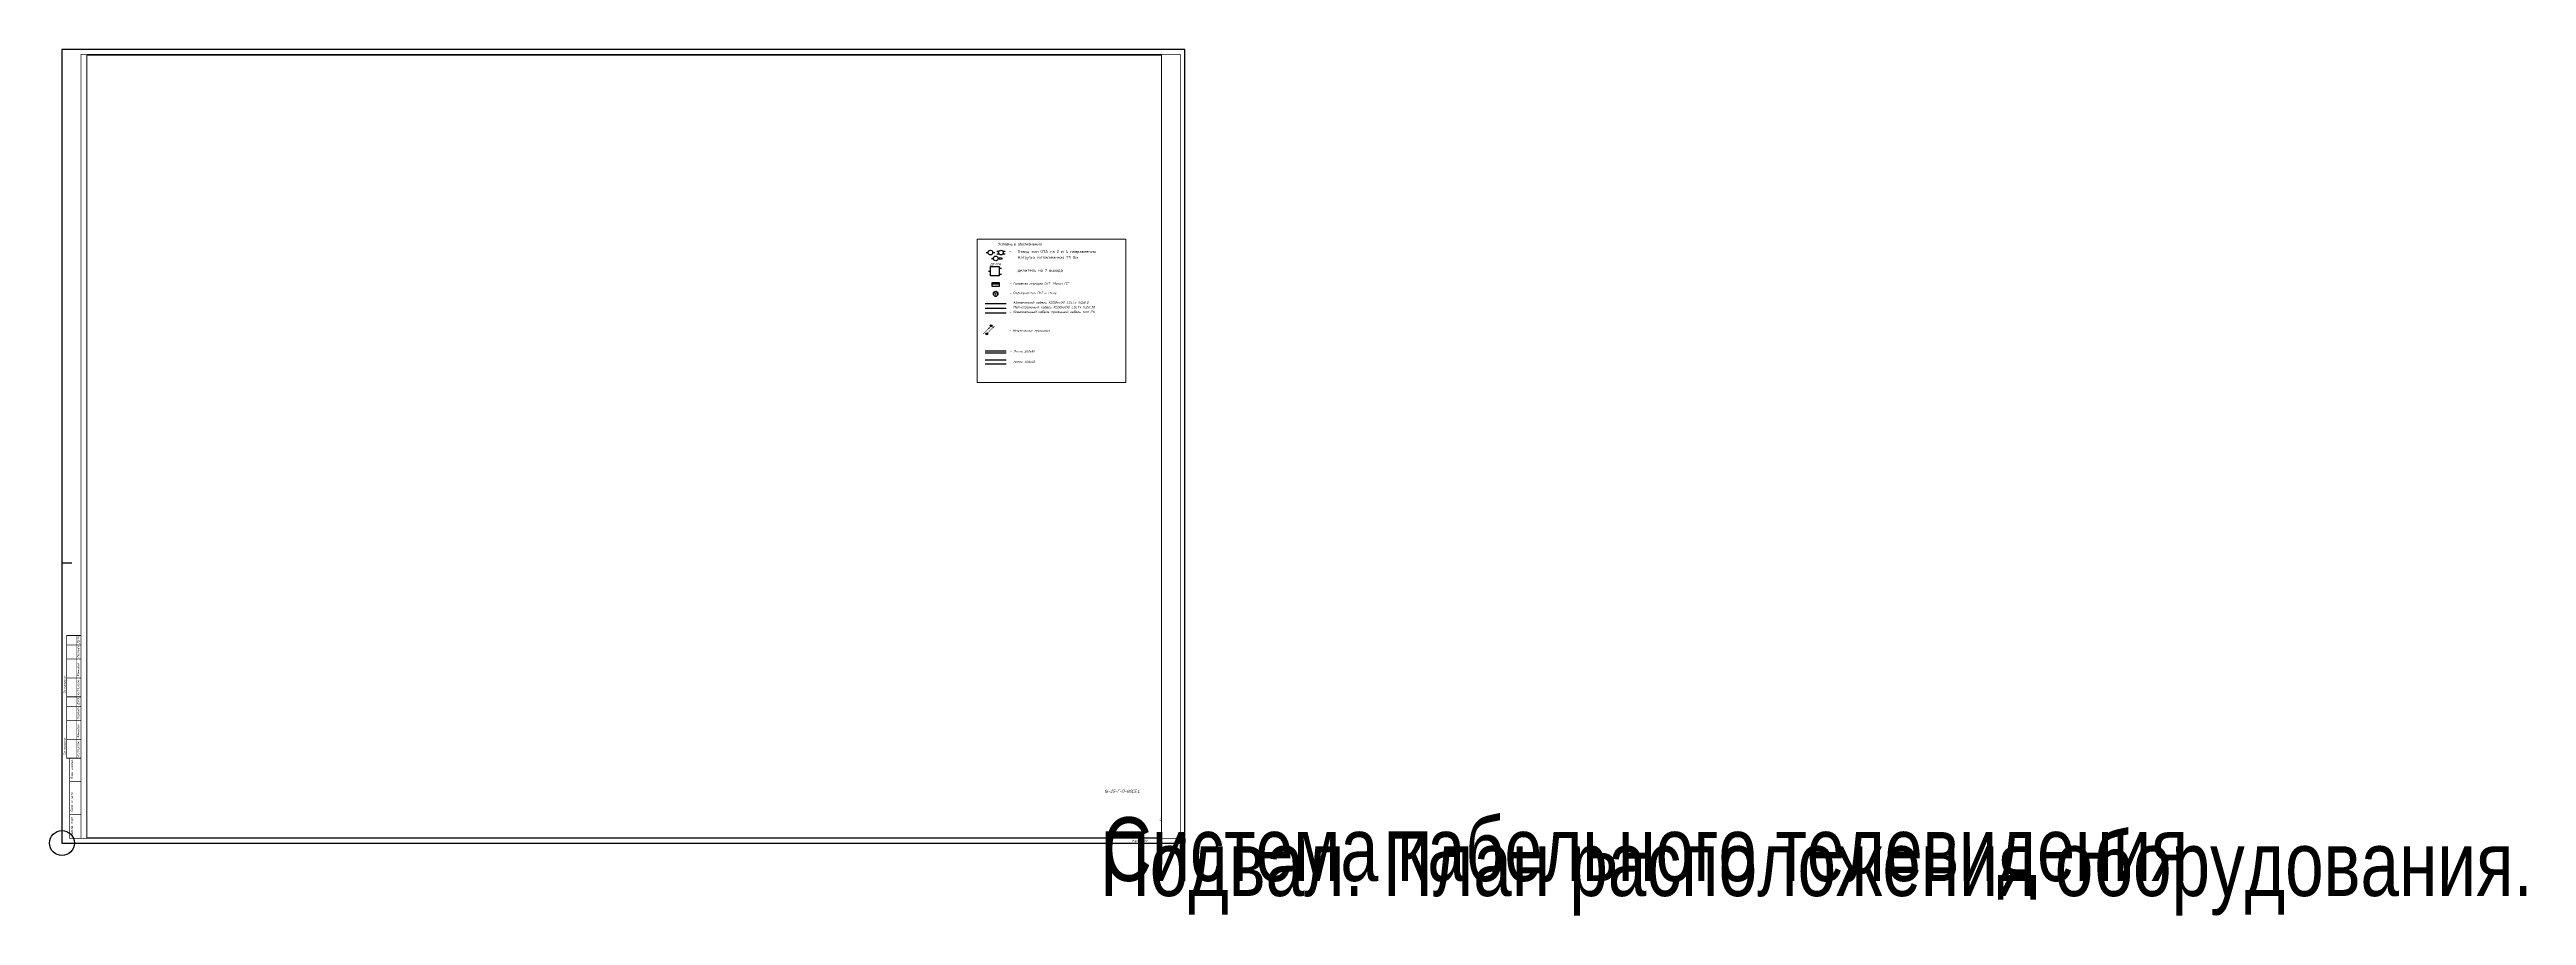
# Paper-space layout '4. подвал' of a CAD drawing. Header units: millimetres. Extents: x -13 to 2609, y -77 to 841.
# The model-space entities are those that its viewports show. They can reach past a viewport. Long polylines and large blocks are cut down to what shows.
import ezdxf
from ezdxf.enums import TextEntityAlignment as Align

# ---------------------------------------------------------------- set-up
doc = ezdxf.new("R2018")
doc.units = ezdxf.units.MM
doc.set_wipeout_variables(frame=1)
doc.linetypes.add('$AUDIT_BAD_LTYPE2', pattern=[0, 0, 0])
doc.layers.get('Defpoints').update_dxf_attribs({"lineweight": 50, "true_color": 0xbeff1a})
doc.layers.add('102 Рамка', color=252, linetype='Continuous')
for name, color, linetype, lineweight in [('СС Текст', 7, 'Continuous', 25), ('СС_Схема', 7, 'Continuous', 30), ('ТВ. Абонентская', 3, 'Continuous', 30), ('текст', 7, 'Continuous', 13), ('Текст Радио', 7, 'Continuous', 20), ('Часофикация', 250, 'Continuous', 20)]:
    doc.layers.add(name, color=color, linetype=linetype, lineweight=lineweight)
doc.styles.add('DEN', font='isocpeur.ttf', dxfattribs={"height": 300})
doc.styles.add('ISOCPEUR', font='isocpeui.ttf', dxfattribs={"height": 2.5})
doc.styles.get("Standard").update_dxf_attribs({"font": 'arial.ttf'})

# ---------------------------------------------------------------- blocks, each defined once
blk = doc.blocks.new('*U285')
at = {"layer": '102 Рамка', "color": 0}
blk.add_lwpolyline([(1189, 841), (0, 841), (0, 0), (1189, 0)], close=True, dxfattribs=at)
at = {"layer": '102 Рамка', "color": 0, "const_width": 0.8}
for points in [[(1184, 5), (1184, 836), (20, 836), (20, 5)], [(5, 220), (20, 220), (20, 90), (5, 90)], [(8, 5), (20, 5), (20, 90), (8, 90)]]:
    blk.add_lwpolyline(points, close=True, dxfattribs=at)
at = {"layer": '102 Рамка', "color": 0}
for points in [[(0, 297), (10.4, 297)], [(1189, 5), (1189, 0)]]:
    blk.add_lwpolyline(points, dxfattribs=at)
for points, const_width in [([(5, 210), (20, 210)], 0.8), ([(10, 90), (10, 220)], 0.05), ([(15, 90), (15, 220)], 0.05), ([(5, 195), (20, 195)], 0.8), ([(5, 175), (20, 175)], 0.8), ([(5, 155), (20, 155)], 0.8), ([(5, 145), (20, 145)], 0.8), ([(5, 130), (20, 130)], 0.8), ([(5, 110), (20, 110)], 0.8), ([(13, 90), (13, 5)], 0.05), ([(8, 65), (20, 65)], 0.8), ([(8, 30), (20, 30)], 0.8)]:
    blk.add_lwpolyline(points, dxfattribs=dict(at, const_width=const_width))
at = {"color": 7, "style": 'ISOCPEUR', "oblique": 10, "width": 0.8}
for tag, height, p in [('ИМЯ-ПРОЕКТА', 3.5, (1122, 54.9)), ('НОМЕР-ЛИСТА', 2.5, (1162.6, 25))]:
    blk.add_attdef(tag, text='', height=height, dxfattribs=at).set_placement(p, align=Align.MIDDLE_CENTER)
at = {"color": 7, "lineweight": 30, "oblique": 10, "width": 0.8, "flags": 104}
for tag, p in [('РАЗДЕЛ-ПРОЕКТА', (1101.6, 27.4)), ('НАИМЕНОВАНИЕ-ЧЕРТЕЖА', (1099, 12.5))]:
    blk.add_attdef(tag, text='', height=2.5, dxfattribs=at).set_placement(p, align=Align.MIDDLE_CENTER)
at = {"layer": '102 Рамка', "color": 7, "style": 'ISOCPEUR', "width": 0.8}
for s, p in [('Дата', (17.2, 211.5)), ('Подпись', (17.2, 196.5)), ('Фамилия', (17.2, 176.5)), ('Согласовано', (2.5, 158.5)), ('N.отд.долж.', (17.2, 156.5)), ('Дата', (17.2, 146.5)), ('Подпись', (17.2, 131.5)), ('Согласовано', (2.5, 93.5)), ('Фамилия', (17.2, 111.5)), ('N.отд.долж.', (17.2, 91.5)), ('Взам. инв.No.', (10.5, 68)), ('Подп. и дата', (10.5, 33)), ('Инв.No. подп.', (10.5, 8))]:
    blk.add_text(s, height=2.5, rotation=90, dxfattribs=at).set_placement(p, align=Align.MIDDLE_LEFT)
blk.add_attdef('FORMATTEXT', text='', height=2.5, dxfattribs=at).set_placement((1132.5, 3.8), align=Align.TOP_LEFT)
blk = doc.blocks.new('*U271')
at = {"color": 0}
blk.add_lwpolyline([(-0.7, -0.7, 0, 1.5, 0), (-2.8, -2.8, 2, 2, 0)], format="xyseb", dxfattribs=at)
at = {"color": 0, "const_width": 0.5}
blk.add_lwpolyline([(-8.5, -8.5), (-2.8, -2.8)], dxfattribs=at)
at = {"color": 0}
for radius in [1, 0.5]:
    blk.add_circle((0, 0), radius, dxfattribs=at)
blk = doc.blocks.new('*U270')
at = {"color": 0, "const_width": 0.5}
blk.add_lwpolyline([(0.7, 0.7), (6.6, 6.6)], dxfattribs=at)
at = {"color": 0}
blk.add_lwpolyline([(8.7, 8.7, 0, 1.5, 0), (6.6, 6.6, 2, 2, 0)], format="xyseb", dxfattribs=at)
for radius in [1, 0.5]:
    blk.add_circle((0, 0), radius, dxfattribs=at)
blk = doc.blocks.new('*U275')
at = {"color": 0, "lineweight": 30}
blk.add_lwpolyline([(800, 0), (800, 350), (0, 350), (0, 0)], close=True, dxfattribs=at)
blk.add_lwpolyline([(800, 200), (0, 200)], dxfattribs=at)
blk = doc.blocks.new('A$C13B90458')
at = {"lineweight": 40}
for radius in [200, 18.8]:
    blk.add_circle((0, 0), radius, dxfattribs=at)
blk = doc.blocks.new('*U290')
for p, q in [((-2.3, 5), (0, 5)), ((0, 0), (0, 10.1)), ((0, 10.1), (9, 10.1)), ((9, 0), (0, 0)), ((9, 10.1), (9, 0)), ((9, 8.3), (11.3, 8.3)), ((9, 1.8), (11.3, 1.8))]:
    blk.add_line(p, q)
at = {"style": 'ISOCPEUR'}
blk.add_attdef('НАЗВАНИЕ', (-0.6, 11.2), '', height=2.5, dxfattribs=at)
blk = doc.blocks.new('*U292')
at = {"color": 0, "lineweight": 30}
for p, q in [((0, 250), (0, 450)), ((0, -450), (0, -250))]:
    blk.add_line(p, q, dxfattribs=at)
at = {"color": 0, "linetype": '$AUDIT_BAD_LTYPE2', "lineweight": 30}
blk.add_circle((0, 0), 250, dxfattribs=at)
blk = doc.blocks.new('*U291')
at = {"color": 0, "lineweight": 30}
for p, q in [((-150, 200), (-150, 450)), ((150, 200), (150, 450)), ((-150, -450), (-150, -200)), ((150, -450), (150, -200))]:
    blk.add_line(p, q, dxfattribs=at)
at = {"color": 0, "linetype": '$AUDIT_BAD_LTYPE2', "lineweight": 30}
blk.add_circle((0, 0), 250, dxfattribs=at)
blk = doc.blocks.new('Нагр 75 Ом')
for points in [[(2.5, 0), (3.5, 0)], [(3.5, 0.75), (3.5, -0.75)]]:
    blk.add_lwpolyline(points)
at = {"layer": 'Часофикация'}
blk.add_lwpolyline([(2.5, 0.75), (0, 0.75), (0, -0.75), (2.5, -0.75)], close=True, dxfattribs=at)

msp = doc.modelspace()

# ---------------------------------------------------------------- wipeouts: each hides what was drawn before it
msp.add_wipeout([(53452.5, -92948.6), (54121.6, -117034.3), (81423.1, -116949.1), (81187.8, -92144)]).dxf.layer = 'Текст Радио'

# ---------------------------------------------------------------- next in the draw order: linework, layer by layer
at = {"layer": 'СС_Схема', "color": 3}
msp.add_line((63752.5, -106720.7), (65991.3, -106720.7), dxfattribs=at)
at = {"layer": 'СС_Схема', "color": 1}
msp.add_line((63752.5, -107220.7), (65991.3, -107220.7), dxfattribs=at)
at = {"layer": 'СС_Схема', "color": 4}
msp.add_line((63752.5, -107720.7), (65991.3, -107720.7), dxfattribs=at)
at = {"layer": 'СС_Схема', "color": 67, "true_color": 0x727430}
for p, q in [((65991.3, -111780.3), (63752.5, -111780.3)), ((63752.5, -111980.3), (65991.3, -111980.3)), ((65991.3, -112726.5), (63752.5, -112726.5)), ((63752.5, -113126.5), (65991.3, -113126.5))]:
    msp.add_line(p, q, dxfattribs=at)

# ---------------------------------------------------------------- next in the draw order: block references
at = {"layer": 'СС Текст', "color": 3, "rotation": 270}
for name, p in [('*U292', (64317.6, -101337.3)), ('*U292', (64871.9, -101965.1)), ('*U291', (65426.3, -101337.3))]:
    msp.add_blockref(name, p, dxfattribs=at)
at = {"layer": 'СС_Схема', "xscale": 100, "yscale": 100, "zscale": 100}
msp.add_blockref('*U290', (64338.7, -103816.8), dxfattribs=at).add_auto_attribs({'НАЗВАНИЕ': 'ДТА2Н'})
at = {"layer": 'СС_Схема', "color": 5, "lineweight": 30}
msp.add_blockref('*U275', (64471.9, -104895.7), dxfattribs=at)
at = {"layer": 'СС_Схема', "color": 67, "true_color": 0x727430, "xscale": 100, "yscale": 100, "zscale": 100}
for name, p in [('*U271', (64393.1, -109111.7)), ('*U270', (63919, -109955.7))]:
    msp.add_blockref(name, p, dxfattribs=at)
at = {"layer": 'ТВ. Абонентская', "lineweight": 30, "ltscale": 5, "xscale": 1.2, "yscale": 1.2, "zscale": 1.2}
msp.add_blockref('A$C13B90458', (64871.9, -105720.7), dxfattribs=at)
at = {"layer": 'Текст Радио', "xscale": 100, "yscale": 100, "zscale": 100}
msp.add_blockref('Нагр 75 Ом', (65221.9, -101965.1), dxfattribs=at)

# ---------------------------------------------------------------- next in the draw order: texts
at = {"layer": 'СС_Схема', "ltscale": 100, "char_height": 250, "attachment_point": 5, "style": 'ISOCPEUR'}
for s, width, insert in [('\\pxql;- Головная станция СКТ "Мини ГС"', 11139.526, (71907.5, -104654.2)), ('\\pxql;- Радиорозетка СКТ в стену', 11139.526, (71907.5, -105654.2)), ('\\pxql;- Абонентский кабель КСВВнг(А)-LSLTx 1х2х0,8', 11139.526, (71907.5, -106654.2)), ('\\pxql;- Магистральный кабель КСВВнг(А)-LSLTx 1х2х1,38', 11139.526, (71907.5, -107154.2)), ('\\pxql;- Коаксиальный кабель приёмный кабель тип РК', 11139.526, (71907.5, -107654.2)), ('\\pxql;- Межэтажные проходки', 7258.592, (69923, -109643.6)), ('- {\\C7;Лоток 200х50\\P\\pxql;} ', 2852.05, (67697.2, -112013.3)), ('- {\\C7;Лоток 400х50} ', 2852.05, (67689.3, -112910.6))]:
    msp.add_mtext_dynamic_manual_height_columns(s, width=width, gutter_width=12.5, heights=[0], dxfattribs=dict(at, insert=insert))
at = {"layer": 'текст', "color": 7, "char_height": 300, "width": 13430.631, "attachment_point": 1, "style": 'DEN'}
for s, insert in [('\\pxi-3,l5,sm1.5,t5;Условные обозначения', (64546.5, -100280.2)), ('\\pxi-3,l5,sm1.5,t5;-^IОтвод тип ОТА на 2 и 4 направления', (65696.4, -101071.8)), ('\\pxi-3,l5,sm1.5,t5;-^IНагрузка согласованная 75 Ом', (65696.4, -101699.6)), ('\\pxi-3,l5,sm1.5,t5;-^Iделитель на 2 выхода', (65696.4, -103073.4))]:
    msp.add_mtext(s, dxfattribs=dict(at, insert=insert))

psp = doc.layouts.new('4. подвал')

# ---------------------------------------------------------------- linework, layer by layer
psp.add_circle((0, 0), 13.2)

# ---------------------------------------------------------------- block references
at = {"color": 7, "lineweight": 30}
ref = psp.add_blockref('*U285', (0, 0), dxfattribs=at)
ref.add_attrib('FORMATTEXT', 'Формат А0', dxfattribs={"layer": '102 Рамка', "color": 7, "height": 2.5, "style": 'ISOCPEUR', "width": 0.8}).set_placement((1132.5, 3.8), align=Align.TOP_LEFT)
ref.add_attrib('НОМЕР-ЛИСТА', '4', dxfattribs={"color": 7, "height": 2.5, "style": 'ISOCPEUR', "oblique": 10, "width": 0.8}).set_placement((1162.6, 25), align=Align.MIDDLE_CENTER)
lines = psp.add_mtext('\\W0.8000;Подвал. План расположения оборудования.', dxfattribs={"color": 7, "insert": (1099, 12.5), "char_height": 68.583, "attachment_point": 1})
ref.add_attrib('НАИМЕНОВАНИЕ-ЧЕРТЕЖА', '', (1099, 12.5), dxfattribs={"flags": 104}).embed_mtext(lines)
ref.add_attrib('ИМЯ-ПРОЕКТА', '16-25-Г-П-ИОС5.4', dxfattribs={"color": 7, "height": 3.5, "style": 'ISOCPEUR', "oblique": 10, "width": 0.8}).set_placement((1122, 54.9), align=Align.MIDDLE_CENTER)
lines = psp.add_mtext('\\W0.8000;Система кабельного телевидения', dxfattribs={"color": 7, "lineweight": 30, "insert": (1101.6, 27.4), "char_height": 67.629, "attachment_point": 1})
ref.add_attrib('РАЗДЕЛ-ПРОЕКТА', '', (1101.6, 27.4), dxfattribs={"flags": 104}).embed_mtext(lines)

# ---------------------------------------------------------------- viewports
at = {"layer": 'Defpoints'}
psp.add_viewport(center=(595.2, 420.4), size=(1138, 829.378), view_center_point=(200383.4, -89847.8), view_height=82937.805, dxfattribs=at)
psp.add_viewport(center=(1047.7, 564.1), size=(157.3, 151.751), view_center_point=(70782.7, -107508.4), view_height=15175.063, status=3, dxfattribs=at)

doc.saveas('drawing.dxf')
